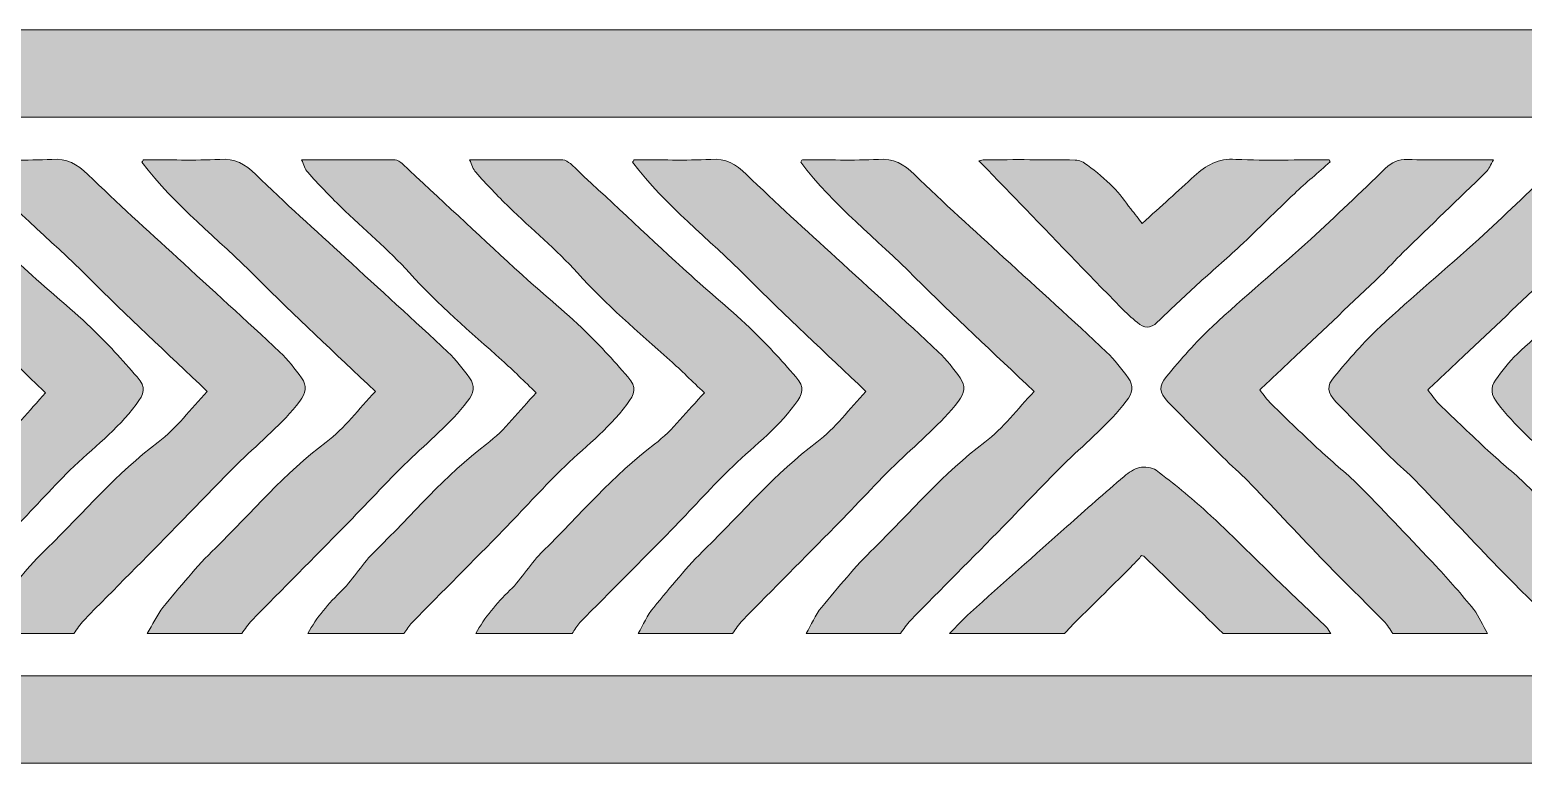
# Model space of a CAD drawing. Header units: millimetres. Extents: x 81 to 254, y 76 to 204.
# Drawn here: x 167.42 to 173.44, y 193.41 to 196.37 of the extents above; entities that cross this region are included whole.
import ezdxf

# ---------------------------------------------------------------- set-up
doc = ezdxf.new("R2010")
doc.units = ezdxf.units.MM
doc.header["$MEASUREMENT"] = 0
doc.layers.get('0').update_dxf_attribs({"lineweight": 0})

# ---------------------------------------------------------------- blocks, each defined once
blk = doc.blocks.new('Block_10')
at = {"true_color": 0xbbbdbf, "transparency": 33554687}
h = blk.add_hatch(color=9, dxfattribs=at)
h.dxf.hatch_style = 2
h.paths.add_polyline_path([(253.1243, 196.0185), (80.8699, 196.0185), (80.8699, 196.3713), (253.1243, 196.3713)])
h = blk.add_hatch(color=9, dxfattribs=at)
h.dxf.hatch_style = 2
h.paths.add_polyline_path([(253.1243, 193.4133), (80.8699, 193.4133), (80.8699, 193.7661), (253.1243, 193.7661)])
for points in [[(253.1243, 196.0185), (80.8699, 196.0185), (80.8699, 196.3713), (253.1243, 196.3713)], [(253.1243, 193.4133), (80.8699, 193.4133), (80.8699, 193.7661), (253.1243, 193.7661)]]:
    blk.add_lwpolyline(points, close=True)
blk = doc.blocks.new('Block_11')
at = {"true_color": 0xbbbdbf, "transparency": 33554687}
h = blk.add_hatch(color=9, dxfattribs=at)
edge = h.paths.add_edge_path()
edge.add_spline(control_points=[(166.5587, 193.9356), (166.5949, 194.0017), (166.6424, 194.0575), (166.6969, 194.1106), (166.7465, 194.1581), (166.782, 194.2215), (166.8312, 194.2697), (166.98, 194.4144), (167.113, 194.5743), (167.2815, 194.7004), (167.3555, 194.7562), (167.4131, 194.8347), (167.4813, 194.9071), (167.4314, 194.954), (167.3886, 194.9973), (167.3432, 195.0387), (167.2143, 195.1524), (167.0848, 195.2633), (166.9697, 195.3908), (166.8846, 195.4852), (166.7851, 195.5672), (166.6938, 195.6568), (166.6462, 195.7015), (166.6025, 195.7484), (166.5587, 195.7966), (166.5487, 195.8083), (166.5439, 195.8262), (166.5342, 195.8476), (166.6659, 195.8476), (166.7885, 195.8476), (166.9108, 195.8469), (166.9208, 195.8462), (166.9318, 195.8386), (166.9401, 195.8318), (167.0917, 195.6912), (167.2419, 195.5499), (167.3941, 195.4101), (167.483, 195.3288), (167.5774, 195.253), (167.6639, 195.1703), (167.7297, 195.1076), (167.7914, 195.0401), (167.8503, 194.9712), (167.8882, 194.9271), (167.8799, 194.905), (167.8468, 194.8595), (167.7703, 194.7583), (167.6704, 194.6825), (167.5795, 194.595), (167.5013, 194.5164), (167.4265, 194.4337), (167.3487, 194.3538), (167.226, 194.2291), (167.102, 194.1051), (166.98, 193.9804), (166.967, 193.9673), (166.9584, 193.9507), (166.9477, 193.9356), (166.8181, 193.9356), (166.6886, 193.9356), (166.5587, 193.9356)], knot_values=[0, 0, 0, 0, 1, 1, 1, 2, 2, 2, 3, 3, 3, 4, 4, 4, 5, 5, 5, 6, 6, 6, 7, 7, 7, 8, 8, 8, 9, 9, 9, 10, 10, 10, 11, 11, 11, 12, 12, 12, 13, 13, 13, 14, 14, 14, 15, 15, 15, 16, 16, 16, 17, 17, 17, 18, 18, 18, 19, 19, 19, 20, 20, 20, 20], degree=3, periodic=0)
h = blk.add_hatch(color=9, dxfattribs=at)
edge = h.paths.add_edge_path()
edge.add_spline(control_points=[(167.2143, 193.9356), (167.2346, 193.9714), (167.2519, 194.0107), (167.2777, 194.0417), (167.3445, 194.1237), (167.4131, 194.2063), (167.4875, 194.2808), (167.636, 194.4241), (167.769, 194.5833), (167.935, 194.708), (168.0098, 194.7638), (168.0666, 194.843), (168.1338, 194.9126), (167.9709, 195.0683), (167.8089, 195.2172), (167.6539, 195.3729), (167.5003, 195.5279), (167.3249, 195.6623), (167.1916, 195.8373), (167.1943, 195.8407), (167.1964, 195.8442), (167.1992, 195.8476), (167.3011, 195.8476), (167.4041, 195.8435), (167.5065, 195.849), (167.5671, 195.8524), (167.6077, 195.8304), (167.6518, 195.7883), (167.7693, 195.6733), (167.8913, 195.563), (168.0129, 195.4521), (168.15, 195.3253), (168.2899, 195.1999), (168.4263, 195.0718), (168.4601, 195.0408), (168.4876, 195.0036), (168.5145, 194.967), (168.5365, 194.9353), (168.5317, 194.9057), (168.5076, 194.8733), (168.4366, 194.7824), (168.3491, 194.71), (168.2665, 194.6315), (168.1783, 194.546), (168.0956, 194.4551), (168.0087, 194.3676), (167.8854, 194.2415), (167.7593, 194.1154), (167.6353, 193.9893), (167.6201, 193.9735), (167.6077, 193.9535), (167.5953, 193.9356), (167.4672, 193.9356), (167.3411, 193.9356), (167.2143, 193.9356)], knot_values=[0, 0, 0, 0, 1, 1, 1, 2, 2, 2, 3, 3, 3, 4, 4, 4, 5, 5, 5, 6, 6, 6, 7, 7, 7, 8, 8, 8, 9, 9, 9, 10, 10, 10, 11, 11, 11, 12, 12, 12, 13, 13, 13, 14, 14, 14, 15, 15, 15, 16, 16, 16, 17, 17, 17, 18, 18, 18, 18], degree=3, periodic=0)
h = blk.add_hatch(color=9, dxfattribs=at)
edge = h.paths.add_edge_path()
edge.add_spline(control_points=[(167.8913, 193.9356), (167.9133, 193.9714), (167.9302, 194.0107), (167.955, 194.0417), (168.0232, 194.1237), (168.0901, 194.2063), (168.1665, 194.2808), (168.3133, 194.4241), (168.4459, 194.5833), (168.613, 194.708), (168.6881, 194.7638), (168.745, 194.843), (168.8121, 194.9126), (168.6489, 195.0683), (168.4866, 195.2172), (168.3319, 195.3729), (168.1783, 195.5279), (168.0025, 195.6623), (167.8702, 195.8373), (167.8723, 195.8407), (167.8737, 195.8442), (167.8765, 195.8476), (167.9791, 195.8476), (168.0815, 195.8435), (168.1838, 195.849), (168.2454, 195.8524), (168.2861, 195.8304), (168.3291, 195.7883), (168.447, 195.6733), (168.5693, 195.563), (168.6909, 195.4521), (168.8287, 195.3253), (168.9672, 195.1999), (169.105, 195.0718), (169.1374, 195.0408), (169.1656, 195.0036), (169.1921, 194.967), (169.2159, 194.9353), (169.2097, 194.9057), (169.1842, 194.8733), (169.1139, 194.7824), (169.0261, 194.71), (168.9438, 194.6315), (168.8556, 194.546), (168.7732, 194.4551), (168.6871, 194.3676), (168.5631, 194.2415), (168.438, 194.1154), (168.3133, 193.9893), (168.2981, 193.9735), (168.2861, 193.9535), (168.2726, 193.9356), (168.1455, 193.9356), (168.0191, 193.9356), (167.8913, 193.9356)], knot_values=[0, 0, 0, 0, 1, 1, 1, 2, 2, 2, 3, 3, 3, 4, 4, 4, 5, 5, 5, 6, 6, 6, 7, 7, 7, 8, 8, 8, 9, 9, 9, 10, 10, 10, 11, 11, 11, 12, 12, 12, 13, 13, 13, 14, 14, 14, 15, 15, 15, 16, 16, 16, 17, 17, 17, 18, 18, 18, 18], degree=3, periodic=0)
h = blk.add_hatch(color=9, dxfattribs=at)
edge = h.paths.add_edge_path()
edge.add_spline(control_points=[(168.5389, 193.9356), (168.5748, 194.0017), (168.6234, 194.0575), (168.6778, 194.1106), (168.7264, 194.1581), (168.7612, 194.2215), (168.8121, 194.2697), (168.9603, 194.4144), (169.0933, 194.5743), (169.2607, 194.7004), (169.3358, 194.7562), (169.3927, 194.8347), (169.4612, 194.9071), (169.413, 194.954), (169.3685, 194.9973), (169.3227, 195.0387), (169.1952, 195.1524), (169.065, 195.2633), (168.9496, 195.3908), (168.8645, 195.4852), (168.7656, 195.5672), (168.6733, 195.6568), (168.6275, 195.7015), (168.5827, 195.7484), (168.5389, 195.7966), (168.5279, 195.8083), (168.5248, 195.8262), (168.5145, 195.8476), (168.6458, 195.8476), (168.7684, 195.8476), (168.8917, 195.8469), (168.9017, 195.8462), (168.9131, 195.8386), (168.9203, 195.8318), (169.0719, 195.6912), (169.2218, 195.5499), (169.374, 195.4101), (169.4629, 195.3288), (169.5566, 195.253), (169.6438, 195.1703), (169.7096, 195.1076), (169.7726, 195.0401), (169.8305, 194.9712), (169.8688, 194.9271), (169.8601, 194.905), (169.8267, 194.8595), (169.7509, 194.7583), (169.6493, 194.6825), (169.5611, 194.595), (169.4809, 194.5164), (169.4068, 194.4337), (169.3289, 194.3538), (169.2066, 194.2291), (169.0829, 194.1051), (168.9603, 193.9804), (168.9479, 193.9673), (168.9382, 193.9507), (168.9276, 193.9356), (168.798, 193.9356), (168.6685, 193.9356), (168.5389, 193.9356)], knot_values=[0, 0, 0, 0, 1, 1, 1, 2, 2, 2, 3, 3, 3, 4, 4, 4, 5, 5, 5, 6, 6, 6, 7, 7, 7, 8, 8, 8, 9, 9, 9, 10, 10, 10, 11, 11, 11, 12, 12, 12, 13, 13, 13, 14, 14, 14, 15, 15, 15, 16, 16, 16, 17, 17, 17, 18, 18, 18, 19, 19, 19, 20, 20, 20, 20], degree=3, periodic=0)
h = blk.add_hatch(color=9, dxfattribs=at)
edge = h.paths.add_edge_path()
edge.add_spline(control_points=[(169.2173, 193.9356), (169.2531, 194.0017), (169.3014, 194.0575), (169.3551, 194.1106), (169.4044, 194.1581), (169.4395, 194.2215), (169.4895, 194.2697), (169.6376, 194.4144), (169.7713, 194.5743), (169.939, 194.7004), (170.0131, 194.7562), (170.071, 194.8347), (170.1399, 194.9071), (170.0903, 194.954), (170.0469, 194.9973), (170.0007, 195.0387), (169.8725, 195.1524), (169.743, 195.2633), (169.6276, 195.3908), (169.5425, 195.4852), (169.4433, 195.5672), (169.3513, 195.6568), (169.3045, 195.7015), (169.2607, 195.7484), (169.2173, 195.7966), (169.2066, 195.8083), (169.2015, 195.8262), (169.1921, 195.8476), (169.3244, 195.8476), (169.4467, 195.8476), (169.5691, 195.8469), (169.5787, 195.8462), (169.5907, 195.8386), (169.599, 195.8318), (169.7492, 195.6912), (169.9008, 195.5499), (170.0524, 195.4101), (170.1413, 195.3288), (170.2353, 195.253), (170.3215, 195.1703), (170.3886, 195.1076), (170.4493, 195.0401), (170.5089, 194.9712), (170.5464, 194.9271), (170.5385, 194.905), (170.5051, 194.8595), (170.4293, 194.7583), (170.3287, 194.6825), (170.2384, 194.595), (170.1592, 194.5164), (170.0844, 194.4337), (170.0069, 194.3538), (169.8843, 194.2291), (169.7602, 194.1051), (169.6376, 193.9804), (169.6245, 193.9673), (169.6169, 193.9507), (169.6059, 193.9356), (169.4764, 193.9356), (169.3468, 193.9356), (169.2173, 193.9356)], knot_values=[0, 0, 0, 0, 1, 1, 1, 2, 2, 2, 3, 3, 3, 4, 4, 4, 5, 5, 5, 6, 6, 6, 7, 7, 7, 8, 8, 8, 9, 9, 9, 10, 10, 10, 11, 11, 11, 12, 12, 12, 13, 13, 13, 14, 14, 14, 15, 15, 15, 16, 16, 16, 17, 17, 17, 18, 18, 18, 19, 19, 19, 20, 20, 20, 20], degree=3, periodic=0)
h = blk.add_hatch(color=9, dxfattribs=at)
edge = h.paths.add_edge_path()
edge.add_spline(control_points=[(169.8725, 193.9356), (169.8932, 193.9714), (169.9094, 194.0107), (169.9359, 194.0417), (170.0031, 194.1237), (170.071, 194.2063), (170.1461, 194.2808), (170.2946, 194.4241), (170.4269, 194.5833), (170.5933, 194.708), (170.668, 194.7638), (170.7249, 194.843), (170.792, 194.9126), (170.6291, 195.0683), (170.4668, 195.2172), (170.3121, 195.3729), (170.1585, 195.5279), (169.9828, 195.6623), (169.8501, 195.8373), (169.8526, 195.8407), (169.8546, 195.8442), (169.8571, 195.8476), (169.9601, 195.8476), (170.0624, 195.8435), (170.1654, 195.849), (170.2253, 195.8524), (170.2667, 195.8304), (170.3097, 195.7883), (170.4279, 195.6733), (170.5492, 195.563), (170.6718, 195.4521), (170.8093, 195.3253), (170.9481, 195.1999), (171.0849, 195.0718), (171.1183, 195.0408), (171.1459, 195.0036), (171.1724, 194.967), (171.1948, 194.9353), (171.19, 194.9057), (171.1652, 194.8733), (171.0948, 194.7824), (171.0074, 194.71), (170.9247, 194.6315), (170.8358, 194.546), (170.7538, 194.4551), (170.6677, 194.3676), (170.543, 194.2415), (170.4183, 194.1154), (170.2936, 193.9893), (170.2784, 193.9735), (170.2667, 193.9535), (170.2536, 193.9356), (170.1264, 193.9356), (169.9993, 193.9356), (169.8725, 193.9356)], knot_values=[0, 0, 0, 0, 1, 1, 1, 2, 2, 2, 3, 3, 3, 4, 4, 4, 5, 5, 5, 6, 6, 6, 7, 7, 7, 8, 8, 8, 9, 9, 9, 10, 10, 10, 11, 11, 11, 12, 12, 12, 13, 13, 13, 14, 14, 14, 15, 15, 15, 16, 16, 16, 17, 17, 17, 18, 18, 18, 18], degree=3, periodic=0)
h = blk.add_hatch(color=9, dxfattribs=at)
edge = h.paths.add_edge_path()
edge.add_spline(control_points=[(170.5505, 193.9356), (170.5712, 193.9714), (170.5881, 194.0107), (170.6126, 194.0417), (170.6815, 194.1237), (170.7483, 194.2063), (170.8248, 194.2808), (170.9715, 194.4241), (171.1052, 194.5833), (171.2712, 194.708), (171.3463, 194.7638), (171.4032, 194.843), (171.4707, 194.9126), (171.3071, 195.0683), (171.1441, 195.2172), (170.9898, 195.3729), (170.8358, 195.5279), (170.6608, 195.6623), (170.5285, 195.8373), (170.5305, 195.8407), (170.533, 195.8442), (170.5354, 195.8476), (170.637, 195.8476), (170.74, 195.8435), (170.842, 195.849), (170.9037, 195.8524), (170.9443, 195.8304), (170.9874, 195.7883), (171.1052, 195.6733), (171.2278, 195.563), (171.3488, 195.4521), (171.4876, 195.3253), (171.6261, 195.1999), (171.7632, 195.0718), (171.7956, 195.0408), (171.8239, 195.0036), (171.8504, 194.967), (171.8738, 194.9353), (171.8686, 194.9057), (171.8425, 194.8733), (171.7718, 194.7824), (171.6854, 194.71), (171.603, 194.6315), (171.5148, 194.546), (171.4311, 194.4551), (171.3457, 194.3676), (171.2213, 194.2415), (171.0959, 194.1154), (170.9715, 193.9893), (170.956, 193.9735), (170.9443, 193.9535), (170.9309, 193.9356), (170.8038, 193.9356), (170.6773, 193.9356), (170.5505, 193.9356)], knot_values=[0, 0, 0, 0, 1, 1, 1, 2, 2, 2, 3, 3, 3, 4, 4, 4, 5, 5, 5, 6, 6, 6, 7, 7, 7, 8, 8, 8, 9, 9, 9, 10, 10, 10, 11, 11, 11, 12, 12, 12, 13, 13, 13, 14, 14, 14, 15, 15, 15, 16, 16, 16, 17, 17, 17, 18, 18, 18, 18], degree=3, periodic=0)
h = blk.add_hatch(color=9, dxfattribs=at)
edge = h.paths.add_edge_path()
edge.add_spline(control_points=[(172.6651, 195.8386), (172.6173, 195.7959), (172.5677, 195.7546), (172.5211, 195.7105), (172.4467, 195.6409), (172.3765, 195.5692), (172.3024, 195.4996), (172.2455, 195.4466), (172.1853, 195.3956), (172.1277, 195.3425), (172.0736, 195.2929), (172.0199, 195.2433), (171.9675, 195.1917), (171.9396, 195.1641), (171.9138, 195.1682), (171.8872, 195.1903), (171.8638, 195.2096), (171.8411, 195.2302), (171.8201, 195.2516), (171.6833, 195.3928), (171.5469, 195.5341), (171.4104, 195.6753), (171.3564, 195.7304), (171.303, 195.7863), (171.2478, 195.8435), (171.2547, 195.8449), (171.263, 195.8476), (171.2706, 195.8476), (171.3925, 195.8476), (171.5148, 195.8483), (171.6364, 195.8462), (171.653, 195.8462), (171.6709, 195.8366), (171.6854, 195.8256), (171.7225, 195.798), (171.757, 195.7697), (171.7894, 195.7374), (171.8163, 195.7112), (171.838, 195.6788), (171.8604, 195.6492), (171.8769, 195.6292), (171.8934, 195.6078), (171.9065, 195.5906), (171.9837, 195.6602), (172.0512, 195.7201), (172.117, 195.7815), (172.1642, 195.8256), (172.2145, 195.8531), (172.2848, 195.849), (172.4102, 195.8428), (172.5356, 195.8476), (172.6614, 195.8476), (172.6624, 195.8449), (172.6638, 195.8414), (172.6651, 195.8386)], knot_values=[0, 0, 0, 0, 1, 1, 1, 2, 2, 2, 3, 3, 3, 4, 4, 4, 5, 5, 5, 6, 6, 6, 7, 7, 7, 8, 8, 8, 9, 9, 9, 10, 10, 10, 11, 11, 11, 12, 12, 12, 13, 13, 13, 14, 14, 14, 15, 15, 15, 16, 16, 16, 17, 17, 17, 18, 18, 18, 18], degree=3, periodic=0)
h = blk.add_hatch(color=9, dxfattribs=at)
edge = h.paths.add_edge_path()
edge.add_spline(control_points=[(172.9187, 193.9356), (172.9066, 193.9528), (172.8963, 193.9714), (172.8818, 193.9866), (172.8043, 194.0651), (172.7244, 194.1416), (172.6479, 194.2208), (172.5466, 194.3255), (172.4481, 194.433), (172.3468, 194.5378), (172.3148, 194.5715), (172.2789, 194.6018), (172.2455, 194.6349), (172.1666, 194.7128), (172.0881, 194.7913), (172.0106, 194.8713), (171.9754, 194.9078), (171.972, 194.9347), (172.0044, 194.9725), (172.0629, 195.0428), (172.1229, 195.1117), (172.189, 195.1737), (172.3186, 195.2943), (172.4553, 195.408), (172.5876, 195.5272), (172.6886, 195.6195), (172.7885, 195.716), (172.8877, 195.8118), (172.9139, 195.8379), (172.9404, 195.849), (172.9773, 195.8483), (173.0772, 195.8455), (173.1771, 195.8476), (173.2787, 195.8476), (173.2904, 195.8476), (173.3032, 195.8476), (173.3249, 195.8476), (173.3115, 195.8262), (173.3066, 195.809), (173.2949, 195.798), (173.1829, 195.6891), (173.0703, 195.5816), (172.9587, 195.4728), (172.9277, 195.4431), (172.8994, 195.4101), (172.8691, 195.3805), (172.7551, 195.2723), (172.6417, 195.1641), (172.5273, 195.0566), (172.4795, 195.0111), (172.4316, 194.9663), (172.3816, 194.9195), (172.3978, 194.8981), (172.4112, 194.8775), (172.4281, 194.8616), (172.4929, 194.7982), (172.5583, 194.7355), (172.6245, 194.6742), (172.6793, 194.6232), (172.7389, 194.577), (172.7909, 194.5233), (172.8939, 194.42), (172.9931, 194.3138), (173.093, 194.2077), (173.1457, 194.1512), (173.1964, 194.0933), (173.2446, 194.0334), (173.267, 194.0045), (173.2818, 193.9686), (173.3004, 193.9356), (173.1733, 193.9356), (173.0462, 193.9356), (172.9187, 193.9356)], knot_values=[0, 0, 0, 0, 1, 1, 1, 2, 2, 2, 3, 3, 3, 4, 4, 4, 5, 5, 5, 6, 6, 6, 7, 7, 7, 8, 8, 8, 9, 9, 9, 10, 10, 10, 11, 11, 11, 12, 12, 12, 13, 13, 13, 14, 14, 14, 15, 15, 15, 16, 16, 16, 17, 17, 17, 18, 18, 18, 19, 19, 19, 20, 20, 20, 21, 21, 21, 22, 22, 22, 23, 23, 23, 24, 24, 24, 24], degree=3, periodic=0)
h = blk.add_hatch(color=9, dxfattribs=at)
edge = h.paths.add_edge_path()
edge.add_spline(control_points=[(173.5974, 193.9356), (173.5839, 193.9528), (173.5746, 193.9714), (173.5595, 193.9866), (173.4816, 194.0651), (173.4021, 194.1416), (173.3256, 194.2208), (173.225, 194.3255), (173.1258, 194.433), (173.0251, 194.5378), (172.9931, 194.5715), (172.9573, 194.6018), (172.9228, 194.6349), (172.844, 194.7128), (172.7657, 194.7913), (172.6886, 194.8713), (172.6538, 194.9078), (172.6496, 194.9347), (172.6823, 194.9725), (172.7409, 195.0428), (172.8009, 195.1117), (172.8674, 195.1737), (172.9969, 195.2943), (173.1337, 195.408), (173.2653, 195.5272), (173.3669, 195.6195), (173.4665, 195.716), (173.5643, 195.8118), (173.5919, 195.8379), (173.6181, 195.849), (173.6549, 195.8483), (173.7548, 195.8455), (173.8558, 195.8476), (173.9553, 195.8476), (173.9691, 195.8476), (173.9812, 195.8476), (174.0032, 195.8476), (173.9898, 195.8262), (173.9843, 195.809), (173.9722, 195.798), (173.8602, 195.6891), (173.7476, 195.5816), (173.6356, 195.4728), (173.605, 195.4431), (173.5777, 195.4101), (173.5464, 195.3805), (173.4334, 195.2723), (173.3197, 195.1641), (173.2053, 195.0566), (173.1578, 195.0111), (173.1096, 194.9663), (173.0593, 194.9195), (173.0758, 194.8981), (173.0882, 194.8775), (173.1054, 194.8616), (173.1702, 194.7982), (173.237, 194.7355), (173.3021, 194.6742), (173.3576, 194.6232), (173.4162, 194.577), (173.4696, 194.5233), (173.5705, 194.42), (173.6704, 194.3138), (173.7703, 194.2077), (173.8234, 194.1512), (173.8744, 194.0933), (173.9219, 194.0334), (173.9453, 194.0045), (173.9591, 193.9686), (173.977, 193.9356), (173.8513, 193.9356), (173.7235, 193.9356), (173.5974, 193.9356)], knot_values=[0, 0, 0, 0, 1, 1, 1, 2, 2, 2, 3, 3, 3, 4, 4, 4, 5, 5, 5, 6, 6, 6, 7, 7, 7, 8, 8, 8, 9, 9, 9, 10, 10, 10, 11, 11, 11, 12, 12, 12, 13, 13, 13, 14, 14, 14, 15, 15, 15, 16, 16, 16, 17, 17, 17, 18, 18, 18, 19, 19, 19, 20, 20, 20, 21, 21, 21, 22, 22, 22, 23, 23, 23, 24, 24, 24, 24], degree=3, periodic=0)
h = blk.add_hatch(color=9, dxfattribs=at)
edge = h.paths.add_edge_path()
edge.add_spline(control_points=[(174.2444, 193.9356), (174.2347, 193.9501), (174.2272, 193.9659), (174.2147, 193.9776), (174.1355, 194.0568), (174.0563, 194.1347), (173.9788, 194.2146), (173.8771, 194.32), (173.7789, 194.4268), (173.6783, 194.5323), (173.647, 194.5653), (173.6122, 194.5956), (173.5784, 194.626), (173.494, 194.7011), (173.4103, 194.7755), (173.3404, 194.8651), (173.3156, 194.8974), (173.31, 194.9271), (173.3328, 194.9587), (173.3593, 194.9953), (173.3865, 195.0332), (173.4196, 195.0635), (173.5974, 195.2261), (173.7765, 195.386), (173.9546, 195.5486), (174.0545, 195.6402), (174.1507, 195.736), (174.2489, 195.829), (174.2575, 195.8373), (174.2698, 195.8462), (174.2809, 195.8462), (174.4036, 195.8476), (174.5269, 195.8476), (174.6602, 195.8476), (174.6461, 195.8228), (174.6392, 195.8021), (174.6251, 195.7883), (174.5145, 195.6788), (174.4001, 195.572), (174.2895, 195.4624), (174.2216, 195.3949), (174.1589, 195.3212), (174.0897, 195.255), (174.0163, 195.1834), (173.9367, 195.1173), (173.8609, 195.0484), (173.812, 195.0043), (173.7648, 194.9587), (173.7152, 194.9126), (173.7214, 194.9029), (173.7255, 194.8954), (173.7307, 194.8892), (173.8034, 194.8044), (173.8819, 194.7266), (173.9681, 194.6556), (174.0428, 194.5936), (174.1107, 194.5226), (174.1796, 194.4537), (174.2637, 194.369), (174.3463, 194.2835), (174.4276, 194.1967), (174.48, 194.1416), (174.5296, 194.0844), (174.5765, 194.0252), (174.5992, 193.9983), (174.6144, 193.9659), (174.633, 193.9356), (174.5035, 193.9356), (174.3739, 193.9356), (174.2444, 193.9356)], knot_values=[0, 0, 0, 0, 1, 1, 1, 2, 2, 2, 3, 3, 3, 4, 4, 4, 5, 5, 5, 6, 6, 6, 7, 7, 7, 8, 8, 8, 9, 9, 9, 10, 10, 10, 11, 11, 11, 12, 12, 12, 13, 13, 13, 14, 14, 14, 15, 15, 15, 16, 16, 16, 17, 17, 17, 18, 18, 18, 19, 19, 19, 20, 20, 20, 21, 21, 21, 22, 22, 22, 23, 23, 23, 23], degree=3, periodic=0)
h = blk.add_hatch(color=9, dxfattribs=at)
edge = h.paths.add_edge_path()
edge.add_spline(control_points=[(171.1293, 193.9356), (171.1576, 193.9645), (171.1837, 193.9941), (171.2134, 194.021), (171.3426, 194.1374), (171.4731, 194.2525), (171.603, 194.3676), (171.6792, 194.4358), (171.7556, 194.5033), (171.8342, 194.5702), (171.8524, 194.5853), (171.8738, 194.6005), (171.8955, 194.6053), (171.9169, 194.6094), (171.9465, 194.6074), (171.963, 194.595), (172.0333, 194.5419), (172.1026, 194.4861), (172.1673, 194.4262), (172.2645, 194.338), (172.3554, 194.2456), (172.4491, 194.1547), (172.517, 194.0899), (172.5845, 194.0252), (172.652, 193.9604), (172.6589, 193.9535), (172.6624, 193.9438), (172.6676, 193.9356), (172.5232, 193.9356), (172.3775, 193.9356), (172.2338, 193.9356), (172.1267, 194.0396), (172.0206, 194.1437), (171.9138, 194.2477), (171.9138, 194.2484), (171.9121, 194.2484), (171.9045, 194.2504), (171.8941, 194.2401), (171.8838, 194.2263), (171.8707, 194.2139), (171.7939, 194.1368), (171.7146, 194.0596), (171.6364, 193.9817), (171.622, 193.9673), (171.6075, 193.9507), (171.5937, 193.9356), (171.4394, 193.9356), (171.2837, 193.9356), (171.1293, 193.9356)], knot_values=[0, 0, 0, 0, 1, 1, 1, 2, 2, 2, 3, 3, 3, 4, 4, 4, 5, 5, 5, 6, 6, 6, 7, 7, 7, 8, 8, 8, 9, 9, 9, 10, 10, 10, 11, 11, 11, 12, 12, 12, 13, 13, 13, 14, 14, 14, 15, 15, 15, 16, 16, 16, 16], degree=3, periodic=0)
for points, knots in [([(166.5587, 193.9356), (166.5949, 194.0017), (166.6424, 194.0575), (166.6969, 194.1106), (166.7465, 194.1581), (166.782, 194.2215), (166.8312, 194.2697), (166.98, 194.4144), (167.113, 194.5743), (167.2815, 194.7004), (167.3555, 194.7562), (167.4131, 194.8347), (167.4813, 194.9071), (167.4314, 194.954), (167.3886, 194.9973), (167.3432, 195.0387), (167.2143, 195.1524), (167.0848, 195.2633), (166.9697, 195.3908), (166.8846, 195.4852), (166.7851, 195.5672), (166.6938, 195.6568), (166.6462, 195.7015), (166.6025, 195.7484), (166.5587, 195.7966), (166.5487, 195.8083), (166.5439, 195.8262), (166.5342, 195.8476), (166.6659, 195.8476), (166.7885, 195.8476), (166.9108, 195.8469), (166.9208, 195.8462), (166.9318, 195.8386), (166.9401, 195.8318), (167.0917, 195.6912), (167.2419, 195.5499), (167.3941, 195.4101), (167.483, 195.3288), (167.5774, 195.253), (167.6639, 195.1703), (167.7297, 195.1076), (167.7914, 195.0401), (167.8503, 194.9712), (167.8882, 194.9271), (167.8799, 194.905), (167.8468, 194.8595), (167.7703, 194.7583), (167.6704, 194.6825), (167.5795, 194.595), (167.5013, 194.5164), (167.4265, 194.4337), (167.3487, 194.3538), (167.226, 194.2291), (167.102, 194.1051), (166.98, 193.9804), (166.967, 193.9673), (166.9584, 193.9507), (166.9477, 193.9356), (166.8181, 193.9356), (166.6886, 193.9356), (166.5587, 193.9356)], [0, 0, 0, 0, 1, 1, 1, 2, 2, 2, 3, 3, 3, 4, 4, 4, 5, 5, 5, 6, 6, 6, 7, 7, 7, 8, 8, 8, 9, 9, 9, 10, 10, 10, 11, 11, 11, 12, 12, 12, 13, 13, 13, 14, 14, 14, 15, 15, 15, 16, 16, 16, 17, 17, 17, 18, 18, 18, 19, 19, 19, 20, 20, 20, 20]), ([(167.2143, 193.9356), (167.2346, 193.9714), (167.2519, 194.0107), (167.2777, 194.0417), (167.3445, 194.1237), (167.4131, 194.2063), (167.4875, 194.2808), (167.636, 194.4241), (167.769, 194.5833), (167.935, 194.708), (168.0098, 194.7638), (168.0666, 194.843), (168.1338, 194.9126), (167.9709, 195.0683), (167.8089, 195.2172), (167.6539, 195.3729), (167.5003, 195.5279), (167.3249, 195.6623), (167.1916, 195.8373), (167.1943, 195.8407), (167.1964, 195.8442), (167.1992, 195.8476), (167.3011, 195.8476), (167.4041, 195.8435), (167.5065, 195.849), (167.5671, 195.8524), (167.6077, 195.8304), (167.6518, 195.7883), (167.7693, 195.6733), (167.8913, 195.563), (168.0129, 195.4521), (168.15, 195.3253), (168.2899, 195.1999), (168.4263, 195.0718), (168.4601, 195.0408), (168.4876, 195.0036), (168.5145, 194.967), (168.5365, 194.9353), (168.5317, 194.9057), (168.5076, 194.8733), (168.4366, 194.7824), (168.3491, 194.71), (168.2665, 194.6315), (168.1783, 194.546), (168.0956, 194.4551), (168.0087, 194.3676), (167.8854, 194.2415), (167.7593, 194.1154), (167.6353, 193.9893), (167.6201, 193.9735), (167.6077, 193.9535), (167.5953, 193.9356), (167.4672, 193.9356), (167.3411, 193.9356), (167.2143, 193.9356)], [0, 0, 0, 0, 1, 1, 1, 2, 2, 2, 3, 3, 3, 4, 4, 4, 5, 5, 5, 6, 6, 6, 7, 7, 7, 8, 8, 8, 9, 9, 9, 10, 10, 10, 11, 11, 11, 12, 12, 12, 13, 13, 13, 14, 14, 14, 15, 15, 15, 16, 16, 16, 17, 17, 17, 18, 18, 18, 18]), ([(167.8913, 193.9356), (167.9133, 193.9714), (167.9302, 194.0107), (167.955, 194.0417), (168.0232, 194.1237), (168.0901, 194.2063), (168.1665, 194.2808), (168.3133, 194.4241), (168.4459, 194.5833), (168.613, 194.708), (168.6881, 194.7638), (168.745, 194.843), (168.8121, 194.9126), (168.6489, 195.0683), (168.4866, 195.2172), (168.3319, 195.3729), (168.1783, 195.5279), (168.0025, 195.6623), (167.8702, 195.8373), (167.8723, 195.8407), (167.8737, 195.8442), (167.8765, 195.8476), (167.9791, 195.8476), (168.0815, 195.8435), (168.1838, 195.849), (168.2454, 195.8524), (168.2861, 195.8304), (168.3291, 195.7883), (168.447, 195.6733), (168.5693, 195.563), (168.6909, 195.4521), (168.8287, 195.3253), (168.9672, 195.1999), (169.105, 195.0718), (169.1374, 195.0408), (169.1656, 195.0036), (169.1921, 194.967), (169.2159, 194.9353), (169.2097, 194.9057), (169.1842, 194.8733), (169.1139, 194.7824), (169.0261, 194.71), (168.9438, 194.6315), (168.8556, 194.546), (168.7732, 194.4551), (168.6871, 194.3676), (168.5631, 194.2415), (168.438, 194.1154), (168.3133, 193.9893), (168.2981, 193.9735), (168.2861, 193.9535), (168.2726, 193.9356), (168.1455, 193.9356), (168.0191, 193.9356), (167.8913, 193.9356)], [0, 0, 0, 0, 1, 1, 1, 2, 2, 2, 3, 3, 3, 4, 4, 4, 5, 5, 5, 6, 6, 6, 7, 7, 7, 8, 8, 8, 9, 9, 9, 10, 10, 10, 11, 11, 11, 12, 12, 12, 13, 13, 13, 14, 14, 14, 15, 15, 15, 16, 16, 16, 17, 17, 17, 18, 18, 18, 18]), ([(168.5389, 193.9356), (168.5748, 194.0017), (168.6234, 194.0575), (168.6778, 194.1106), (168.7264, 194.1581), (168.7612, 194.2215), (168.8121, 194.2697), (168.9603, 194.4144), (169.0933, 194.5743), (169.2607, 194.7004), (169.3358, 194.7562), (169.3927, 194.8347), (169.4612, 194.9071), (169.413, 194.954), (169.3685, 194.9973), (169.3227, 195.0387), (169.1952, 195.1524), (169.065, 195.2633), (168.9496, 195.3908), (168.8645, 195.4852), (168.7656, 195.5672), (168.6733, 195.6568), (168.6275, 195.7015), (168.5827, 195.7484), (168.5389, 195.7966), (168.5279, 195.8083), (168.5248, 195.8262), (168.5145, 195.8476), (168.6458, 195.8476), (168.7684, 195.8476), (168.8917, 195.8469), (168.9017, 195.8462), (168.9131, 195.8386), (168.9203, 195.8318), (169.0719, 195.6912), (169.2218, 195.5499), (169.374, 195.4101), (169.4629, 195.3288), (169.5566, 195.253), (169.6438, 195.1703), (169.7096, 195.1076), (169.7726, 195.0401), (169.8305, 194.9712), (169.8688, 194.9271), (169.8601, 194.905), (169.8267, 194.8595), (169.7509, 194.7583), (169.6493, 194.6825), (169.5611, 194.595), (169.4809, 194.5164), (169.4068, 194.4337), (169.3289, 194.3538), (169.2066, 194.2291), (169.0829, 194.1051), (168.9603, 193.9804), (168.9479, 193.9673), (168.9382, 193.9507), (168.9276, 193.9356), (168.798, 193.9356), (168.6685, 193.9356), (168.5389, 193.9356)], [0, 0, 0, 0, 1, 1, 1, 2, 2, 2, 3, 3, 3, 4, 4, 4, 5, 5, 5, 6, 6, 6, 7, 7, 7, 8, 8, 8, 9, 9, 9, 10, 10, 10, 11, 11, 11, 12, 12, 12, 13, 13, 13, 14, 14, 14, 15, 15, 15, 16, 16, 16, 17, 17, 17, 18, 18, 18, 19, 19, 19, 20, 20, 20, 20]), ([(169.2173, 193.9356), (169.2531, 194.0017), (169.3014, 194.0575), (169.3551, 194.1106), (169.4044, 194.1581), (169.4395, 194.2215), (169.4895, 194.2697), (169.6376, 194.4144), (169.7713, 194.5743), (169.939, 194.7004), (170.0131, 194.7562), (170.071, 194.8347), (170.1399, 194.9071), (170.0903, 194.954), (170.0469, 194.9973), (170.0007, 195.0387), (169.8725, 195.1524), (169.743, 195.2633), (169.6276, 195.3908), (169.5425, 195.4852), (169.4433, 195.5672), (169.3513, 195.6568), (169.3045, 195.7015), (169.2607, 195.7484), (169.2173, 195.7966), (169.2066, 195.8083), (169.2015, 195.8262), (169.1921, 195.8476), (169.3244, 195.8476), (169.4467, 195.8476), (169.5691, 195.8469), (169.5787, 195.8462), (169.5907, 195.8386), (169.599, 195.8318), (169.7492, 195.6912), (169.9008, 195.5499), (170.0524, 195.4101), (170.1413, 195.3288), (170.2353, 195.253), (170.3215, 195.1703), (170.3886, 195.1076), (170.4493, 195.0401), (170.5089, 194.9712), (170.5464, 194.9271), (170.5385, 194.905), (170.5051, 194.8595), (170.4293, 194.7583), (170.3287, 194.6825), (170.2384, 194.595), (170.1592, 194.5164), (170.0844, 194.4337), (170.0069, 194.3538), (169.8843, 194.2291), (169.7602, 194.1051), (169.6376, 193.9804), (169.6245, 193.9673), (169.6169, 193.9507), (169.6059, 193.9356), (169.4764, 193.9356), (169.3468, 193.9356), (169.2173, 193.9356)], [0, 0, 0, 0, 1, 1, 1, 2, 2, 2, 3, 3, 3, 4, 4, 4, 5, 5, 5, 6, 6, 6, 7, 7, 7, 8, 8, 8, 9, 9, 9, 10, 10, 10, 11, 11, 11, 12, 12, 12, 13, 13, 13, 14, 14, 14, 15, 15, 15, 16, 16, 16, 17, 17, 17, 18, 18, 18, 19, 19, 19, 20, 20, 20, 20]), ([(169.8725, 193.9356), (169.8932, 193.9714), (169.9094, 194.0107), (169.9359, 194.0417), (170.0031, 194.1237), (170.071, 194.2063), (170.1461, 194.2808), (170.2946, 194.4241), (170.4269, 194.5833), (170.5933, 194.708), (170.668, 194.7638), (170.7249, 194.843), (170.792, 194.9126), (170.6291, 195.0683), (170.4668, 195.2172), (170.3121, 195.3729), (170.1585, 195.5279), (169.9828, 195.6623), (169.8501, 195.8373), (169.8526, 195.8407), (169.8546, 195.8442), (169.8571, 195.8476), (169.9601, 195.8476), (170.0624, 195.8435), (170.1654, 195.849), (170.2253, 195.8524), (170.2667, 195.8304), (170.3097, 195.7883), (170.4279, 195.6733), (170.5492, 195.563), (170.6718, 195.4521), (170.8093, 195.3253), (170.9481, 195.1999), (171.0849, 195.0718), (171.1183, 195.0408), (171.1459, 195.0036), (171.1724, 194.967), (171.1948, 194.9353), (171.19, 194.9057), (171.1652, 194.8733), (171.0948, 194.7824), (171.0074, 194.71), (170.9247, 194.6315), (170.8358, 194.546), (170.7538, 194.4551), (170.6677, 194.3676), (170.543, 194.2415), (170.4183, 194.1154), (170.2936, 193.9893), (170.2784, 193.9735), (170.2667, 193.9535), (170.2536, 193.9356), (170.1264, 193.9356), (169.9993, 193.9356), (169.8725, 193.9356)], [0, 0, 0, 0, 1, 1, 1, 2, 2, 2, 3, 3, 3, 4, 4, 4, 5, 5, 5, 6, 6, 6, 7, 7, 7, 8, 8, 8, 9, 9, 9, 10, 10, 10, 11, 11, 11, 12, 12, 12, 13, 13, 13, 14, 14, 14, 15, 15, 15, 16, 16, 16, 17, 17, 17, 18, 18, 18, 18]), ([(170.5505, 193.9356), (170.5712, 193.9714), (170.5881, 194.0107), (170.6126, 194.0417), (170.6815, 194.1237), (170.7483, 194.2063), (170.8248, 194.2808), (170.9715, 194.4241), (171.1052, 194.5833), (171.2712, 194.708), (171.3463, 194.7638), (171.4032, 194.843), (171.4707, 194.9126), (171.3071, 195.0683), (171.1441, 195.2172), (170.9898, 195.3729), (170.8358, 195.5279), (170.6608, 195.6623), (170.5285, 195.8373), (170.5305, 195.8407), (170.533, 195.8442), (170.5354, 195.8476), (170.637, 195.8476), (170.74, 195.8435), (170.842, 195.849), (170.9037, 195.8524), (170.9443, 195.8304), (170.9874, 195.7883), (171.1052, 195.6733), (171.2278, 195.563), (171.3488, 195.4521), (171.4876, 195.3253), (171.6261, 195.1999), (171.7632, 195.0718), (171.7956, 195.0408), (171.8239, 195.0036), (171.8504, 194.967), (171.8738, 194.9353), (171.8686, 194.9057), (171.8425, 194.8733), (171.7718, 194.7824), (171.6854, 194.71), (171.603, 194.6315), (171.5148, 194.546), (171.4311, 194.4551), (171.3457, 194.3676), (171.2213, 194.2415), (171.0959, 194.1154), (170.9715, 193.9893), (170.956, 193.9735), (170.9443, 193.9535), (170.9309, 193.9356), (170.8038, 193.9356), (170.6773, 193.9356), (170.5505, 193.9356)], [0, 0, 0, 0, 1, 1, 1, 2, 2, 2, 3, 3, 3, 4, 4, 4, 5, 5, 5, 6, 6, 6, 7, 7, 7, 8, 8, 8, 9, 9, 9, 10, 10, 10, 11, 11, 11, 12, 12, 12, 13, 13, 13, 14, 14, 14, 15, 15, 15, 16, 16, 16, 17, 17, 17, 18, 18, 18, 18]), ([(172.6651, 195.8386), (172.6173, 195.7959), (172.5677, 195.7546), (172.5211, 195.7105), (172.4467, 195.6409), (172.3765, 195.5692), (172.3024, 195.4996), (172.2455, 195.4466), (172.1853, 195.3956), (172.1277, 195.3425), (172.0736, 195.2929), (172.0199, 195.2433), (171.9675, 195.1917), (171.9396, 195.1641), (171.9138, 195.1682), (171.8872, 195.1903), (171.8638, 195.2096), (171.8411, 195.2302), (171.8201, 195.2516), (171.6833, 195.3928), (171.5469, 195.5341), (171.4104, 195.6753), (171.3564, 195.7304), (171.303, 195.7863), (171.2478, 195.8435), (171.2547, 195.8449), (171.263, 195.8476), (171.2706, 195.8476), (171.3925, 195.8476), (171.5148, 195.8483), (171.6364, 195.8462), (171.653, 195.8462), (171.6709, 195.8366), (171.6854, 195.8256), (171.7225, 195.798), (171.757, 195.7697), (171.7894, 195.7374), (171.8163, 195.7112), (171.838, 195.6788), (171.8604, 195.6492), (171.8769, 195.6292), (171.8934, 195.6078), (171.9065, 195.5906), (171.9837, 195.6602), (172.0512, 195.7201), (172.117, 195.7815), (172.1642, 195.8256), (172.2145, 195.8531), (172.2848, 195.849), (172.4102, 195.8428), (172.5356, 195.8476), (172.6614, 195.8476), (172.6624, 195.8449), (172.6638, 195.8414), (172.6651, 195.8386)], [0, 0, 0, 0, 1, 1, 1, 2, 2, 2, 3, 3, 3, 4, 4, 4, 5, 5, 5, 6, 6, 6, 7, 7, 7, 8, 8, 8, 9, 9, 9, 10, 10, 10, 11, 11, 11, 12, 12, 12, 13, 13, 13, 14, 14, 14, 15, 15, 15, 16, 16, 16, 17, 17, 17, 18, 18, 18, 18]), ([(172.9187, 193.9356), (172.9066, 193.9528), (172.8963, 193.9714), (172.8818, 193.9866), (172.8043, 194.0651), (172.7244, 194.1416), (172.6479, 194.2208), (172.5466, 194.3255), (172.4481, 194.433), (172.3468, 194.5378), (172.3148, 194.5715), (172.2789, 194.6018), (172.2455, 194.6349), (172.1666, 194.7128), (172.0881, 194.7913), (172.0106, 194.8713), (171.9754, 194.9078), (171.972, 194.9347), (172.0044, 194.9725), (172.0629, 195.0428), (172.1229, 195.1117), (172.189, 195.1737), (172.3186, 195.2943), (172.4553, 195.408), (172.5876, 195.5272), (172.6886, 195.6195), (172.7885, 195.716), (172.8877, 195.8118), (172.9139, 195.8379), (172.9404, 195.849), (172.9773, 195.8483), (173.0772, 195.8455), (173.1771, 195.8476), (173.2787, 195.8476), (173.2904, 195.8476), (173.3032, 195.8476), (173.3249, 195.8476), (173.3115, 195.8262), (173.3066, 195.809), (173.2949, 195.798), (173.1829, 195.6891), (173.0703, 195.5816), (172.9587, 195.4728), (172.9277, 195.4431), (172.8994, 195.4101), (172.8691, 195.3805), (172.7551, 195.2723), (172.6417, 195.1641), (172.5273, 195.0566), (172.4795, 195.0111), (172.4316, 194.9663), (172.3816, 194.9195), (172.3978, 194.8981), (172.4112, 194.8775), (172.4281, 194.8616), (172.4929, 194.7982), (172.5583, 194.7355), (172.6245, 194.6742), (172.6793, 194.6232), (172.7389, 194.577), (172.7909, 194.5233), (172.8939, 194.42), (172.9931, 194.3138), (173.093, 194.2077), (173.1457, 194.1512), (173.1964, 194.0933), (173.2446, 194.0334), (173.267, 194.0045), (173.2818, 193.9686), (173.3004, 193.9356), (173.1733, 193.9356), (173.0462, 193.9356), (172.9187, 193.9356)], [0, 0, 0, 0, 1, 1, 1, 2, 2, 2, 3, 3, 3, 4, 4, 4, 5, 5, 5, 6, 6, 6, 7, 7, 7, 8, 8, 8, 9, 9, 9, 10, 10, 10, 11, 11, 11, 12, 12, 12, 13, 13, 13, 14, 14, 14, 15, 15, 15, 16, 16, 16, 17, 17, 17, 18, 18, 18, 19, 19, 19, 20, 20, 20, 21, 21, 21, 22, 22, 22, 23, 23, 23, 24, 24, 24, 24]), ([(173.5974, 193.9356), (173.5839, 193.9528), (173.5746, 193.9714), (173.5595, 193.9866), (173.4816, 194.0651), (173.4021, 194.1416), (173.3256, 194.2208), (173.225, 194.3255), (173.1258, 194.433), (173.0251, 194.5378), (172.9931, 194.5715), (172.9573, 194.6018), (172.9228, 194.6349), (172.844, 194.7128), (172.7657, 194.7913), (172.6886, 194.8713), (172.6538, 194.9078), (172.6496, 194.9347), (172.6823, 194.9725), (172.7409, 195.0428), (172.8009, 195.1117), (172.8674, 195.1737), (172.9969, 195.2943), (173.1337, 195.408), (173.2653, 195.5272), (173.3669, 195.6195), (173.4665, 195.716), (173.5643, 195.8118), (173.5919, 195.8379), (173.6181, 195.849), (173.6549, 195.8483), (173.7548, 195.8455), (173.8558, 195.8476), (173.9553, 195.8476), (173.9691, 195.8476), (173.9812, 195.8476), (174.0032, 195.8476), (173.9898, 195.8262), (173.9843, 195.809), (173.9722, 195.798), (173.8602, 195.6891), (173.7476, 195.5816), (173.6356, 195.4728), (173.605, 195.4431), (173.5777, 195.4101), (173.5464, 195.3805), (173.4334, 195.2723), (173.3197, 195.1641), (173.2053, 195.0566), (173.1578, 195.0111), (173.1096, 194.9663), (173.0593, 194.9195), (173.0758, 194.8981), (173.0882, 194.8775), (173.1054, 194.8616), (173.1702, 194.7982), (173.237, 194.7355), (173.3021, 194.6742), (173.3576, 194.6232), (173.4162, 194.577), (173.4696, 194.5233), (173.5705, 194.42), (173.6704, 194.3138), (173.7703, 194.2077), (173.8234, 194.1512), (173.8744, 194.0933), (173.9219, 194.0334), (173.9453, 194.0045), (173.9591, 193.9686), (173.977, 193.9356), (173.8513, 193.9356), (173.7235, 193.9356), (173.5974, 193.9356)], [0, 0, 0, 0, 1, 1, 1, 2, 2, 2, 3, 3, 3, 4, 4, 4, 5, 5, 5, 6, 6, 6, 7, 7, 7, 8, 8, 8, 9, 9, 9, 10, 10, 10, 11, 11, 11, 12, 12, 12, 13, 13, 13, 14, 14, 14, 15, 15, 15, 16, 16, 16, 17, 17, 17, 18, 18, 18, 19, 19, 19, 20, 20, 20, 21, 21, 21, 22, 22, 22, 23, 23, 23, 24, 24, 24, 24]), ([(174.2444, 193.9356), (174.2347, 193.9501), (174.2272, 193.9659), (174.2147, 193.9776), (174.1355, 194.0568), (174.0563, 194.1347), (173.9788, 194.2146), (173.8771, 194.32), (173.7789, 194.4268), (173.6783, 194.5323), (173.647, 194.5653), (173.6122, 194.5956), (173.5784, 194.626), (173.494, 194.7011), (173.4103, 194.7755), (173.3404, 194.8651), (173.3156, 194.8974), (173.31, 194.9271), (173.3328, 194.9587), (173.3593, 194.9953), (173.3865, 195.0332), (173.4196, 195.0635), (173.5974, 195.2261), (173.7765, 195.386), (173.9546, 195.5486), (174.0545, 195.6402), (174.1507, 195.736), (174.2489, 195.829), (174.2575, 195.8373), (174.2698, 195.8462), (174.2809, 195.8462), (174.4036, 195.8476), (174.5269, 195.8476), (174.6602, 195.8476), (174.6461, 195.8228), (174.6392, 195.8021), (174.6251, 195.7883), (174.5145, 195.6788), (174.4001, 195.572), (174.2895, 195.4624), (174.2216, 195.3949), (174.1589, 195.3212), (174.0897, 195.255), (174.0163, 195.1834), (173.9367, 195.1173), (173.8609, 195.0484), (173.812, 195.0043), (173.7648, 194.9587), (173.7152, 194.9126), (173.7214, 194.9029), (173.7255, 194.8954), (173.7307, 194.8892), (173.8034, 194.8044), (173.8819, 194.7266), (173.9681, 194.6556), (174.0428, 194.5936), (174.1107, 194.5226), (174.1796, 194.4537), (174.2637, 194.369), (174.3463, 194.2835), (174.4276, 194.1967), (174.48, 194.1416), (174.5296, 194.0844), (174.5765, 194.0252), (174.5992, 193.9983), (174.6144, 193.9659), (174.633, 193.9356), (174.5035, 193.9356), (174.3739, 193.9356), (174.2444, 193.9356)], [0, 0, 0, 0, 1, 1, 1, 2, 2, 2, 3, 3, 3, 4, 4, 4, 5, 5, 5, 6, 6, 6, 7, 7, 7, 8, 8, 8, 9, 9, 9, 10, 10, 10, 11, 11, 11, 12, 12, 12, 13, 13, 13, 14, 14, 14, 15, 15, 15, 16, 16, 16, 17, 17, 17, 18, 18, 18, 19, 19, 19, 20, 20, 20, 21, 21, 21, 22, 22, 22, 23, 23, 23, 23]), ([(171.1293, 193.9356), (171.1576, 193.9645), (171.1837, 193.9941), (171.2134, 194.021), (171.3426, 194.1374), (171.4731, 194.2525), (171.603, 194.3676), (171.6792, 194.4358), (171.7556, 194.5033), (171.8342, 194.5702), (171.8524, 194.5853), (171.8738, 194.6005), (171.8955, 194.6053), (171.9169, 194.6094), (171.9465, 194.6074), (171.963, 194.595), (172.0333, 194.5419), (172.1026, 194.4861), (172.1673, 194.4262), (172.2645, 194.338), (172.3554, 194.2456), (172.4491, 194.1547), (172.517, 194.0899), (172.5845, 194.0252), (172.652, 193.9604), (172.6589, 193.9535), (172.6624, 193.9438), (172.6676, 193.9356), (172.5232, 193.9356), (172.3775, 193.9356), (172.2338, 193.9356), (172.1267, 194.0396), (172.0206, 194.1437), (171.9138, 194.2477), (171.9138, 194.2484), (171.9121, 194.2484), (171.9045, 194.2504), (171.8941, 194.2401), (171.8838, 194.2263), (171.8707, 194.2139), (171.7939, 194.1368), (171.7146, 194.0596), (171.6364, 193.9817), (171.622, 193.9673), (171.6075, 193.9507), (171.5937, 193.9356), (171.4394, 193.9356), (171.2837, 193.9356), (171.1293, 193.9356)], [0, 0, 0, 0, 1, 1, 1, 2, 2, 2, 3, 3, 3, 4, 4, 4, 5, 5, 5, 6, 6, 6, 7, 7, 7, 8, 8, 8, 9, 9, 9, 10, 10, 10, 11, 11, 11, 12, 12, 12, 13, 13, 13, 14, 14, 14, 15, 15, 15, 16, 16, 16, 16])]:
    blk.add_open_spline(points, degree=3, knots=knots)
blk = doc.blocks.new('Block_5')
for name in ['Block_10', 'Block_11']:
    blk.add_blockref(name, (0, 0))
blk = doc.blocks.new('Block_4')
blk.add_blockref('Block_5', (0, 0))

msp = doc.modelspace()

# ---------------------------------------------------------------- block references
msp.add_blockref('Block_4', (0, 0))

doc.saveas('drawing.dxf')
